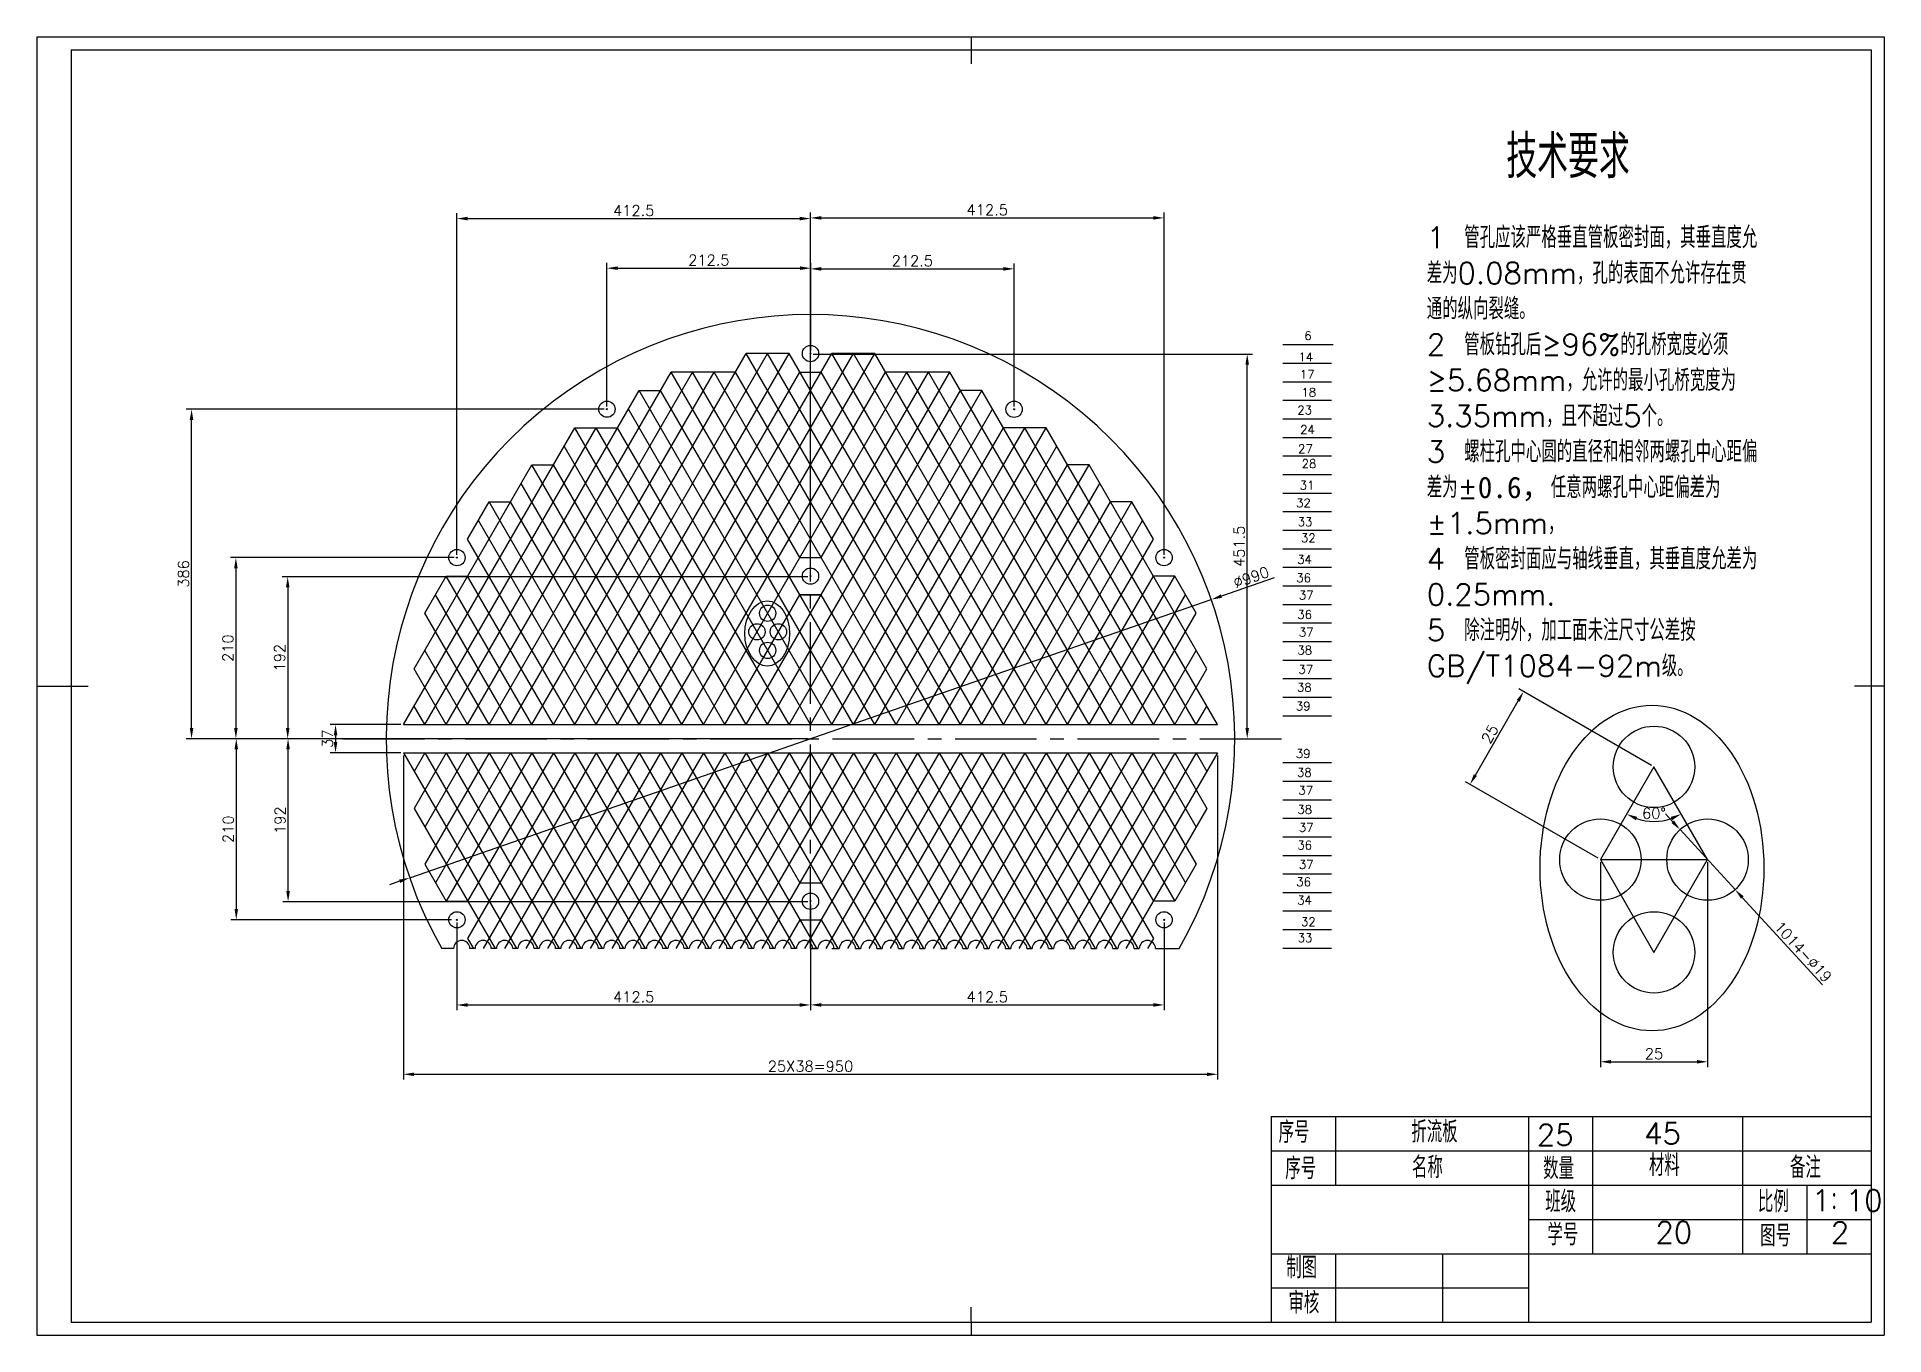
# Model space of a CAD drawing. Header units: millimetres. Extents: x 1996 to 2427, y 670 to 973.
import ezdxf

# ---------------------------------------------------------------- set-up
doc = ezdxf.new("R2010")
doc.units = ezdxf.units.MM
doc.linetypes.add('CENTER2', pattern=[28.575, 19.05, -3.175, 3.175, -3.175])
doc.layers.add('dianhuaxian', color=10, linetype='CENTER2')
doc.styles.get("Standard").update_dxf_attribs({"font": 'txt', "bigfont": 'gbcbig.shx'})
doc.dimstyles.new('ISO-25', dxfattribs={"dimtxt": 2.5, "dimasz": 2.5, "dimexe": 1.25, "dimexo": 0.625, "dimtad": 1, "dimtxsty": 'Standard', "dimcen": 2.5, "dimadec": 0, "dimazin": 0, "dimtfac": 1, "dimtmove": 0, "dimatfit": 3, "dimfxl": 1, "dimarcsym": 0})

# ---------------------------------------------------------------- blocks, each defined once
blk = doc.blocks.new('*D3')
at = {"layer": 'Defpoints', "color": 0, "lineweight": -2}
for p, q in [((2361.11, 780.29), (2361.11, 732.48)), ((2386.11, 780.29), (2386.11, 732.48)), ((2363.61, 733.73), (2383.61, 733.73))]:
    blk.add_line(p, q, dxfattribs=at)
at = {"layer": 'Defpoints', "color": 0}
for p in [(2361.11, 780.92), (2386.11, 780.92), (2386.11, 733.73)]:
    blk.add_point(p, dxfattribs=at)
for points in [[(2363.61, 734.15), (2363.61, 733.31), (2361.11, 733.73)], [(2383.61, 734.15), (2383.61, 733.31), (2386.11, 733.73)]]:
    blk.add_solid(points, dxfattribs=at)
at = {"layer": 'Defpoints', "color": 0, "insert": (2373.61, 735.61), "char_height": 2.5, "attachment_point": 5}
blk.add_mtext('25', dxfattribs=at)
blk = doc.blocks.new('*D4')
at = {"layer": 'Defpoints', "color": 0, "lineweight": -2}
for p, q in [((2373.06, 802.88), (2342.1, 820.76)), ((2331.93, 800.65), (2341.93, 817.97)), ((2360.56, 781.23), (2329.6, 799.11))]:
    blk.add_line(p, q, dxfattribs=at)
at = {"layer": 'Defpoints', "color": 0}
for p in [(2343.18, 820.13), (2373.61, 802.57), (2361.11, 780.92)]:
    blk.add_point(p, dxfattribs=at)
for points in [[(2341.57, 818.18), (2342.29, 817.76), (2343.18, 820.13)], [(2331.57, 800.86), (2332.29, 800.44), (2330.68, 798.48)]]:
    blk.add_solid(points, dxfattribs=at)
at = {"layer": 'Defpoints', "color": 0, "insert": (2335.31, 810.25), "char_height": 2.5, "attachment_point": 5, "rotation": 60}
blk.add_mtext('25', dxfattribs=at)
blk = doc.blocks.new('*D5')
at = {"layer": 'Defpoints', "color": 0, "lineweight": -2}
blk.add_arc((2373.61, 802.57), 12.73, 251.2729, 288.7271, dxfattribs=at)
at = {"layer": 'Defpoints', "color": 0}
for p in [(2373.61, 802.57), (2373.61, 802.57), (2371.4, 790.03), (2361.11, 780.92), (2386.11, 780.92)]:
    blk.add_point(p, dxfattribs=at)
for points in [[(2369.35, 790.13), (2369.69, 790.89), (2367.24, 791.55)], [(2377.52, 790.89), (2377.86, 790.13), (2379.97, 791.55)]]:
    blk.add_solid(points, dxfattribs=at)
at = {"layer": 'Defpoints', "color": 0, "insert": (2373.61, 791.72), "char_height": 2.5, "attachment_point": 5}
blk.add_mtext('60°', dxfattribs=at)
blk = doc.blocks.new('*D6')
at = {"layer": 'Defpoints', "color": 0, "lineweight": -2}
for p, q in [((2377.99, 789.76), (2376.3, 791.6)), ((2379.68, 787.91), (2392.53, 773.92)), ((2412.94, 751.7), (2394.22, 772.08))]:
    blk.add_line(p, q, dxfattribs=at)
at = {"layer": 'Defpoints', "color": 0}
for p in [(2379.68, 787.91), (2392.53, 773.92)]:
    blk.add_point(p, dxfattribs=at)
for points in [[(2378.3, 790.04), (2377.68, 789.47), (2379.68, 787.91)], [(2394.53, 772.36), (2393.92, 771.8), (2392.53, 773.92)]]:
    blk.add_solid(points, dxfattribs=at)
at = {"layer": 'Defpoints', "color": 0, "insert": (2408.4, 759.41), "char_height": 2.5, "attachment_point": 5, "rotation": 312.5617}
blk.add_mtext('1014-∅19', dxfattribs=at)
blk = doc.blocks.new('*D7')
at = {"layer": 'Defpoints', "color": 0, "lineweight": -2}
for p, q in [((2081.79, 805.21), (2081.79, 729.56)), ((2271.79, 805.21), (2271.79, 729.56)), ((2084.29, 730.81), (2269.29, 730.81))]:
    blk.add_line(p, q, dxfattribs=at)
at = {"layer": 'Defpoints', "color": 0}
for p in [(2081.79, 805.84), (2271.79, 805.84), (2271.79, 730.81)]:
    blk.add_point(p, dxfattribs=at)
for points in [[(2084.29, 731.22), (2084.29, 730.39), (2081.79, 730.81)], [(2269.29, 731.22), (2269.29, 730.39), (2271.79, 730.81)]]:
    blk.add_solid(points, dxfattribs=at)
at = {"layer": 'Defpoints', "color": 0, "insert": (2176.79, 732.68), "char_height": 2.5, "attachment_point": 5}
blk.add_mtext('25X38=950', dxfattribs=at)
blk = doc.blocks.new('*D8')
at = {"layer": 'Defpoints', "color": 0, "lineweight": -2}
for p, q in [((2094.29, 766.24), (2094.29, 745.74)), ((2176.79, 766.24), (2176.79, 745.74)), ((2096.79, 746.99), (2174.29, 746.99))]:
    blk.add_line(p, q, dxfattribs=at)
at = {"layer": 'Defpoints', "color": 0}
for p in [(2094.29, 766.87), (2176.79, 766.87), (2176.79, 746.99)]:
    blk.add_point(p, dxfattribs=at)
for points in [[(2096.79, 747.4), (2096.79, 746.57), (2094.29, 746.99)], [(2174.29, 747.4), (2174.29, 746.57), (2176.79, 746.99)]]:
    blk.add_solid(points, dxfattribs=at)
at = {"layer": 'Defpoints', "color": 0, "insert": (2135.54, 748.86), "char_height": 2.5, "attachment_point": 5}
blk.add_mtext('412.5', dxfattribs=at)
blk = doc.blocks.new('*D9')
at = {"layer": 'Defpoints', "color": 0, "lineweight": -2}
for p, q in [((2176.79, 770.45), (2176.79, 745.75)), ((2259.29, 766.24), (2259.29, 745.75)), ((2179.29, 747), (2256.79, 747))]:
    blk.add_line(p, q, dxfattribs=at)
at = {"layer": 'Defpoints', "color": 0}
for p in [(2176.79, 771.07), (2259.29, 766.87), (2259.29, 747)]:
    blk.add_point(p, dxfattribs=at)
for points in [[(2179.29, 747.42), (2179.29, 746.58), (2176.79, 747)], [(2256.79, 747.42), (2256.79, 746.58), (2259.29, 747)]]:
    blk.add_solid(points, dxfattribs=at)
at = {"layer": 'Defpoints', "color": 0, "insert": (2218.04, 748.88), "char_height": 2.5, "attachment_point": 5}
blk.add_mtext('412.5', dxfattribs=at)
blk = doc.blocks.new('*D10')
at = {"layer": 'Defpoints', "color": 0, "lineweight": -2}
for p, q in [((2081.17, 812.44), (2064.72, 812.44)), ((2065.97, 809.94), (2065.97, 808.34)), ((2081.17, 805.84), (2064.72, 805.84))]:
    blk.add_line(p, q, dxfattribs=at)
at = {"layer": 'Defpoints', "color": 0}
for p in [(2081.79, 812.44), (2065.97, 805.84), (2081.79, 805.84)]:
    blk.add_point(p, dxfattribs=at)
for points in [[(2065.55, 809.94), (2066.38, 809.94), (2065.97, 812.44)], [(2065.55, 808.34), (2066.38, 808.34), (2065.97, 805.84)]]:
    blk.add_solid(points, dxfattribs=at)
at = {"layer": 'Defpoints', "color": 0, "insert": (2064.09, 809.14), "char_height": 2.5, "attachment_point": 5, "rotation": 90}
blk.add_mtext('37', dxfattribs=at)
blk = doc.blocks.new('*D11')
at = {"layer": 'Defpoints', "color": 0, "lineweight": -2}
for p, q in [((2176.17, 846.96), (2053.55, 846.96)), ((2054.8, 844.46), (2054.8, 811.64)), ((2176.17, 809.14), (2053.55, 809.14))]:
    blk.add_line(p, q, dxfattribs=at)
at = {"layer": 'Defpoints', "color": 0}
for p in [(2176.79, 846.96), (2054.8, 809.14), (2176.79, 809.14)]:
    blk.add_point(p, dxfattribs=at)
for points in [[(2054.39, 844.46), (2055.22, 844.46), (2054.8, 846.96)], [(2054.39, 811.64), (2055.22, 811.64), (2054.8, 809.14)]]:
    blk.add_solid(points, dxfattribs=at)
at = {"layer": 'Defpoints', "color": 0, "insert": (2052.93, 828.05), "char_height": 2.5, "attachment_point": 5, "rotation": 90}
blk.add_mtext('192', dxfattribs=at)
blk = doc.blocks.new('*D12')
at = {"layer": 'Defpoints', "color": 0, "lineweight": -2}
for p, q in [((2176.17, 809.14), (2053.64, 809.14)), ((2054.89, 773.57), (2054.89, 806.64)), ((2176.17, 771.07), (2053.64, 771.07))]:
    blk.add_line(p, q, dxfattribs=at)
at = {"layer": 'Defpoints', "color": 0}
for p in [(2054.89, 809.14), (2176.79, 809.14), (2176.79, 771.07)]:
    blk.add_point(p, dxfattribs=at)
for points in [[(2054.47, 806.64), (2055.31, 806.64), (2054.89, 809.14)], [(2054.47, 773.57), (2055.31, 773.57), (2054.89, 771.07)]]:
    blk.add_solid(points, dxfattribs=at)
at = {"layer": 'Defpoints', "color": 0, "insert": (2053.02, 790.11), "char_height": 2.5, "attachment_point": 5, "rotation": 90}
blk.add_mtext('192', dxfattribs=at)
blk = doc.blocks.new('*D15')
at = {"layer": 'Defpoints', "color": 0, "lineweight": -2}
for p, q in [((2129.29, 886.68), (2129.29, 920.21)), ((2131.79, 918.96), (2174.35, 918.96)), ((2176.85, 899.56), (2176.85, 920.21))]:
    blk.add_line(p, q, dxfattribs=at)
at = {"layer": 'Defpoints', "color": 0}
for p in [(2176.85, 918.96), (2176.85, 898.94), (2129.29, 886.05)]:
    blk.add_point(p, dxfattribs=at)
for points in [[(2131.79, 919.38), (2131.79, 918.55), (2129.29, 918.96)], [(2174.35, 919.38), (2174.35, 918.55), (2176.85, 918.96)]]:
    blk.add_solid(points, dxfattribs=at)
at = {"layer": 'Defpoints', "color": 0, "insert": (2153.07, 920.84), "char_height": 2.5, "attachment_point": 5}
blk.add_mtext('212.5', dxfattribs=at)
blk = doc.blocks.new('*D16')
at = {"layer": 'Defpoints', "color": 0, "lineweight": -2}
for p, q in [((2176.79, 899.79), (2176.79, 920.06)), ((2179.29, 918.81), (2221.81, 918.81)), ((2224.31, 886.65), (2224.31, 920.06))]:
    blk.add_line(p, q, dxfattribs=at)
at = {"layer": 'Defpoints', "color": 0}
for p in [(2224.31, 918.81), (2176.79, 899.16), (2224.31, 886.03)]:
    blk.add_point(p, dxfattribs=at)
for points in [[(2179.29, 919.22), (2179.29, 918.39), (2176.79, 918.81)], [(2221.81, 919.22), (2221.81, 918.39), (2224.31, 918.81)]]:
    blk.add_solid(points, dxfattribs=at)
at = {"layer": 'Defpoints', "color": 0, "insert": (2200.55, 920.68), "char_height": 2.5, "attachment_point": 5}
blk.add_mtext('212.5', dxfattribs=at)
blk = doc.blocks.new('*D17')
at = {"layer": 'Defpoints', "color": 0, "lineweight": -2}
for p, q in [((2284.95, 846.68), (2272.68, 842.42)), ((2083.27, 776.68), (2270.32, 841.6)), ((2080.9, 775.86), (2078.54, 775.04))]:
    blk.add_line(p, q, dxfattribs=at)
at = {"layer": 'Defpoints', "color": 0}
for p in [(2270.32, 841.6), (2083.27, 776.68)]:
    blk.add_point(p, dxfattribs=at)
for points in [[(2272.54, 842.82), (2272.82, 842.03), (2270.32, 841.6)], [(2080.77, 776.25), (2081.04, 775.46), (2083.27, 776.68)]]:
    blk.add_solid(points, dxfattribs=at)
at = {"layer": 'Defpoints', "color": 0, "insert": (2279.61, 846.82), "char_height": 2.5, "attachment_point": 5, "rotation": 19.1424}
blk.add_mtext('%%C990', dxfattribs=at)
blk = doc.blocks.new('*D18')
at = {"layer": 'Defpoints', "color": 0, "lineweight": -2}
for p, q in [((2094.29, 852.04), (2094.29, 931.79)), ((2176.79, 847.83), (2176.79, 931.79)), ((2096.79, 930.54), (2174.29, 930.54))]:
    blk.add_line(p, q, dxfattribs=at)
at = {"layer": 'Defpoints', "color": 0}
for p in [(2176.79, 930.54), (2094.29, 851.41), (2176.79, 847.2)]:
    blk.add_point(p, dxfattribs=at)
for points in [[(2096.79, 930.96), (2096.79, 930.12), (2094.29, 930.54)], [(2174.29, 930.96), (2174.29, 930.12), (2176.79, 930.54)]]:
    blk.add_solid(points, dxfattribs=at)
at = {"layer": 'Defpoints', "color": 0, "insert": (2135.54, 932.41), "char_height": 2.5, "attachment_point": 5}
blk.add_mtext('412.5', dxfattribs=at)
blk = doc.blocks.new('*D19')
at = {"layer": 'Defpoints', "color": 0, "lineweight": -2}
for p, q in [((2176.79, 848.45), (2176.79, 931.95)), ((2259.29, 852.04), (2259.29, 931.95)), ((2179.29, 930.7), (2256.79, 930.7))]:
    blk.add_line(p, q, dxfattribs=at)
at = {"layer": 'Defpoints', "color": 0}
for p in [(2259.29, 930.7), (2259.29, 851.41), (2176.79, 847.83)]:
    blk.add_point(p, dxfattribs=at)
for points in [[(2179.29, 931.12), (2179.29, 930.29), (2176.79, 930.7)], [(2256.79, 931.12), (2256.79, 930.29), (2259.29, 930.7)]]:
    blk.add_solid(points, dxfattribs=at)
at = {"layer": 'Defpoints', "color": 0, "insert": (2218.04, 932.58), "char_height": 2.5, "attachment_point": 5}
blk.add_mtext('412.5', dxfattribs=at)
blk = doc.blocks.new('*D20')
at = {"layer": 'Defpoints', "color": 0, "lineweight": -2}
for p, q in [((2093.67, 851.41), (2041.46, 851.41)), ((2042.71, 848.91), (2042.71, 811.64)), ((2093.67, 809.14), (2041.46, 809.14))]:
    blk.add_line(p, q, dxfattribs=at)
at = {"layer": 'Defpoints', "color": 0}
for p in [(2094.29, 851.41), (2042.71, 809.14), (2094.29, 809.14)]:
    blk.add_point(p, dxfattribs=at)
for points in [[(2042.3, 848.91), (2043.13, 848.91), (2042.71, 851.41)], [(2042.3, 811.64), (2043.13, 811.64), (2042.71, 809.14)]]:
    blk.add_solid(points, dxfattribs=at)
at = {"layer": 'Defpoints', "color": 0, "insert": (2040.84, 830.27), "char_height": 2.5, "attachment_point": 5, "rotation": 90}
blk.add_mtext('210', dxfattribs=at)
blk = doc.blocks.new('*D21')
at = {"layer": 'Defpoints', "color": 0, "lineweight": -2}
for p, q in [((2093.04, 809.14), (2041.55, 809.14)), ((2042.8, 806.64), (2042.8, 769.37)), ((2093.04, 766.87), (2041.55, 766.87))]:
    blk.add_line(p, q, dxfattribs=at)
at = {"layer": 'Defpoints', "color": 0}
for p in [(2093.67, 809.14), (2042.8, 766.87), (2093.67, 766.87)]:
    blk.add_point(p, dxfattribs=at)
for points in [[(2042.39, 806.64), (2043.22, 806.64), (2042.8, 809.14)], [(2042.39, 769.37), (2043.22, 769.37), (2042.8, 766.87)]]:
    blk.add_solid(points, dxfattribs=at)
at = {"layer": 'Defpoints', "color": 0, "insert": (2040.93, 788), "char_height": 2.5, "attachment_point": 5, "rotation": 90}
blk.add_mtext('210', dxfattribs=at)
blk = doc.blocks.new('*D22')
at = {"layer": 'Defpoints', "color": 0, "lineweight": -2}
for p, q in [((2177.42, 898.92), (2279.95, 898.92)), ((2278.7, 811.64), (2278.7, 896.42)), ((2276.42, 809.14), (2279.95, 809.14))]:
    blk.add_line(p, q, dxfattribs=at)
at = {"layer": 'Defpoints', "color": 0}
for p in [(2176.79, 898.92), (2278.7, 898.92), (2275.79, 809.14)]:
    blk.add_point(p, dxfattribs=at)
for points in [[(2278.28, 896.42), (2279.11, 896.42), (2278.7, 898.92)], [(2278.28, 811.64), (2279.11, 811.64), (2278.7, 809.14)]]:
    blk.add_solid(points, dxfattribs=at)
at = {"layer": 'Defpoints', "color": 0, "insert": (2276.82, 854.03), "char_height": 2.5, "attachment_point": 5, "rotation": 90}
blk.add_mtext('451.5', dxfattribs=at)
blk = doc.blocks.new('*D23')
at = {"layer": 'Defpoints', "color": 0, "lineweight": -2}
for p, q in [((2128.67, 886.05), (2031.12, 886.05)), ((2032.37, 811.64), (2032.37, 883.55)), ((2077.17, 809.14), (2031.12, 809.14))]:
    blk.add_line(p, q, dxfattribs=at)
at = {"layer": 'Defpoints', "color": 0}
for p in [(2032.37, 886.05), (2129.29, 886.05), (2077.79, 809.14)]:
    blk.add_point(p, dxfattribs=at)
for points in [[(2031.95, 883.55), (2032.78, 883.55), (2032.37, 886.05)], [(2031.95, 811.64), (2032.78, 811.64), (2032.37, 809.14)]]:
    blk.add_solid(points, dxfattribs=at)
at = {"layer": 'Defpoints', "color": 0, "insert": (2030.49, 847.6), "char_height": 2.5, "attachment_point": 5, "rotation": 90}
blk.add_mtext('386', dxfattribs=at)

msp = doc.modelspace()

# ---------------------------------------------------------------- linework, layer by layer
for p, q in [((1996.292, 972.941), (2427.292, 972.941)), ((1996.292, 972.941), (1996.292, 669.941)), ((2004.292, 969.941), (2424.292, 969.941)), ((2004.292, 969.941), (2004.292, 672.941)), ((2214.285, 972.941), (2214.285, 966.658)), ((2424.292, 969.941), (2424.292, 672.941)), ((2427.292, 972.941), (2427.292, 669.941)), ((2287.021, 901.118), (2287.021, 901.118)), ((2287.021, 901.118), (2298.783, 901.118)), ((2111.792, 812.439), (2161.792, 899.042)), ((2116.792, 812.439), (2166.792, 899.042)), ((2121.792, 812.439), (2171.792, 899.042)), ((2131.792, 812.439), (2181.792, 899.042)), ((2136.792, 812.439), (2186.792, 899.042)), ((2141.792, 812.439), (2191.792, 899.042)), ((2211.792, 812.439), (2161.792, 899.042)), ((2171.792, 899.042), (2161.792, 899.042)), ((2216.792, 812.439), (2166.792, 899.042)), ((2221.792, 812.439), (2171.792, 899.042)), ((2231.792, 812.439), (2181.792, 899.042)), ((2191.792, 899.042), (2181.792, 899.042)), ((2236.792, 812.439), (2186.792, 899.042)), ((2241.792, 812.439), (2191.792, 899.042)), ((2287.021, 896.788), (2298.347, 896.788)), ((2096.792, 812.439), (2144.292, 894.712)), ((2101.792, 812.439), (2149.292, 894.712)), ((2106.792, 812.439), (2154.292, 894.712)), ((2126.792, 812.439), (2174.292, 894.712)), ((2191.792, 812.439), (2144.292, 894.712)), ((2159.292, 894.712), (2144.292, 894.712)), ((2146.792, 812.439), (2194.292, 894.712)), ((2174.292, 851.411), (2149.292, 894.712)), ((2151.792, 812.439), (2199.292, 894.712)), ((2201.792, 812.439), (2154.292, 894.712)), ((2206.792, 812.439), (2159.292, 894.712)), ((2161.792, 812.439), (2209.292, 894.712)), ((2174.292, 894.712), (2179.292, 894.712)), ((2226.792, 812.439), (2179.292, 894.712)), ((2179.292, 851.411), (2204.292, 894.712)), ((2209.292, 894.712), (2194.292, 894.712)), ((2246.792, 812.439), (2199.292, 894.712)), ((2251.792, 812.439), (2204.292, 894.712)), ((2256.792, 812.439), (2209.292, 894.712)), ((2287.021, 892.458), (2298.347, 892.458)), ((2091.792, 812.439), (2136.792, 890.382)), ((2181.792, 812.439), (2136.792, 890.382)), ((2136.792, 890.382), (2141.792, 890.382)), ((2186.792, 812.439), (2141.792, 890.382)), ((2166.792, 812.439), (2211.792, 890.382)), ((2171.792, 812.439), (2216.792, 890.382)), ((2216.792, 890.382), (2211.792, 890.382)), ((2261.792, 812.439), (2216.792, 890.382)), ((2287.021, 888.128), (2298.347, 888.128)), ((2176.792, 812.439), (2134.292, 886.052)), ((2176.792, 812.439), (2219.292, 886.052)), ((2287.021, 883.798), (2298.347, 883.798)), ((2081.792, 812.439), (2121.792, 881.721)), ((2086.792, 812.439), (2126.792, 881.721)), ((2161.792, 812.439), (2121.792, 881.721)), ((2121.792, 881.721), (2131.792, 881.721)), ((2166.792, 812.439), (2126.792, 881.721)), ((2171.792, 812.439), (2131.792, 881.721)), ((2181.792, 812.439), (2221.792, 881.721)), ((2186.792, 812.439), (2226.792, 881.721)), ((2191.792, 812.439), (2231.792, 881.721)), ((2231.792, 881.721), (2221.792, 881.721)), ((2266.792, 812.439), (2226.792, 881.721)), ((2271.792, 812.439), (2231.792, 881.721)), ((2287.021, 879.468), (2298.347, 879.468)), ((2156.792, 812.439), (2119.292, 877.391)), ((2196.792, 812.439), (2234.292, 877.391)), ((2287.021, 875.138), (2298.347, 875.138)), ((2084.292, 825.43), (2111.792, 873.061)), ((2146.792, 812.439), (2111.792, 873.061)), ((2111.792, 873.061), (2116.792, 873.061)), ((2151.792, 812.439), (2116.792, 873.061)), ((2201.792, 812.439), (2236.792, 873.061)), ((2206.792, 812.439), (2241.792, 873.061)), ((2241.792, 873.061), (2236.792, 873.061)), ((2269.292, 825.43), (2241.792, 873.061)), ((2287.021, 870.808), (2298.347, 870.808)), ((2141.792, 812.439), (2109.292, 868.731)), ((2211.792, 812.439), (2244.292, 868.731)), ((2287.021, 866.478), (2298.347, 866.478)), ((2096.792, 855.741), (2101.792, 864.401)), ((2131.792, 812.439), (2101.792, 864.401)), ((2101.792, 864.401), (2106.792, 864.401)), ((2136.792, 812.439), (2106.792, 864.401)), ((2216.792, 812.439), (2246.792, 864.401)), ((2221.792, 812.439), (2251.792, 864.401)), ((2251.792, 864.401), (2246.792, 864.401)), ((2256.792, 855.741), (2251.792, 864.401)), ((2287.021, 862.148), (2298.347, 862.148)), ((2126.792, 812.439), (2099.292, 860.071)), ((2226.792, 812.439), (2254.292, 860.071)), ((2287.021, 857.818), (2298.347, 857.818)), ((2121.792, 812.439), (2096.792, 855.741)), ((2231.792, 812.439), (2256.792, 855.741)), ((2287.021, 853.488), (2298.347, 853.488)), ((2174.292, 851.411), (2179.292, 851.411)), ((2287.021, 849.158), (2298.347, 849.158)), ((2086.792, 838.42), (2091.792, 847.08)), ((2111.792, 812.439), (2091.792, 847.08)), ((2091.792, 847.08), (2096.792, 847.08)), ((2116.792, 812.439), (2096.792, 847.08)), ((2236.792, 812.439), (2256.792, 847.08)), ((2241.792, 812.439), (2261.792, 847.08)), ((2261.792, 847.08), (2256.792, 847.08)), ((2266.792, 838.42), (2261.792, 847.08)), ((2287.021, 844.828), (2298.347, 844.828)), ((2106.792, 812.439), (2089.292, 842.75)), ((2156.792, 812.439), (2174.292, 842.75)), ((2174.292, 842.75), (2179.292, 842.75)), ((2179.292, 842.75), (2174.292, 842.75)), ((2196.792, 812.439), (2179.292, 842.75)), ((2246.792, 812.439), (2264.292, 842.75)), ((2287.021, 840.498), (2298.347, 840.498)), ((2101.792, 812.439), (2086.792, 838.42)), ((2251.792, 812.439), (2266.792, 838.42)), ((2287.021, 836.168), (2298.347, 836.168)), ((2287.021, 831.838), (2298.347, 831.838)), ((2096.792, 812.439), (2086.792, 829.76)), ((2256.792, 812.439), (2266.792, 829.76)), ((2091.792, 812.439), (2084.292, 825.43)), ((2261.792, 812.439), (2269.292, 825.43)), ((2287.021, 827.508), (2298.347, 827.508)), ((1996.292, 821.441), (2008.229, 821.441)), ((2287.021, 823.178), (2298.347, 823.178)), ((2427.292, 821.441), (2420.36, 821.441)), ((2086.792, 812.439), (2084.292, 816.77)), ((2266.792, 812.439), (2269.292, 816.77)), ((2287.021, 818.848), (2298.347, 818.848)), ((2287.021, 818.848), (2298.347, 818.848)), ((2081.792, 812.439), (2271.792, 812.439)), ((2271.792, 812.439), (2271.792, 812.439)), ((2287.021, 814.506), (2298.347, 814.506)), ((2176.792, 809.139), (2176.792, 809.139)), ((2176.792, 809.139), (2176.792, 809.139)), ((2081.792, 805.839), (2271.792, 805.839)), ((2081.792, 805.839), (2108.177, 760.139)), ((2086.792, 805.839), (2084.292, 801.509)), ((2091.792, 805.839), (2084.292, 792.849)), ((2086.792, 805.839), (2113.177, 760.139)), ((2096.792, 805.839), (2086.792, 788.519)), ((2101.792, 805.839), (2086.792, 779.859)), ((2106.792, 805.839), (2089.292, 775.529)), ((2091.792, 805.839), (2118.177, 760.139)), ((2111.792, 805.839), (2091.792, 771.198)), ((2096.792, 805.839), (2123.177, 760.139)), ((2116.792, 805.839), (2096.792, 771.198)), ((2121.792, 805.839), (2096.792, 762.538)), ((2126.792, 805.839), (2100.407, 760.139)), ((2101.792, 805.839), (2128.177, 760.139)), ((2131.792, 805.839), (2105.407, 760.139)), ((2106.792, 805.839), (2133.177, 760.139)), ((2136.792, 805.839), (2110.407, 760.139)), ((2111.792, 805.839), (2138.177, 760.139)), ((2141.792, 805.839), (2115.407, 760.139)), ((2116.792, 805.839), (2143.177, 760.139)), ((2146.792, 805.839), (2120.407, 760.139)), ((2121.792, 805.839), (2148.177, 760.139)), ((2151.792, 805.839), (2125.407, 760.139)), ((2126.792, 805.839), (2153.177, 760.139)), ((2156.792, 805.839), (2130.407, 760.139)), ((2131.792, 805.839), (2158.177, 760.139)), ((2161.792, 805.839), (2135.407, 760.139)), ((2136.792, 805.839), (2163.177, 760.139)), ((2166.792, 805.839), (2140.407, 760.139)), ((2141.792, 805.839), (2168.177, 760.139)), ((2171.792, 805.839), (2145.407, 760.139)), ((2146.792, 805.839), (2173.177, 760.139)), ((2176.792, 805.839), (2150.407, 760.139)), ((2151.792, 805.839), (2178.177, 760.139)), ((2181.792, 805.839), (2155.407, 760.139)), ((2156.792, 805.839), (2174.292, 775.529)), ((2186.792, 805.839), (2160.407, 760.139)), ((2161.792, 805.839), (2188.177, 760.139)), ((2191.792, 805.839), (2165.407, 760.139)), ((2166.792, 805.839), (2193.177, 760.139)), ((2171.792, 805.839), (2198.177, 760.139)), ((2201.792, 805.839), (2175.407, 760.139)), ((2176.792, 805.839), (2203.177, 760.139)), ((2196.792, 805.839), (2179.292, 775.529)), ((2206.792, 805.839), (2180.407, 760.139)), ((2181.792, 805.839), (2208.177, 760.139)), ((2211.792, 805.839), (2185.407, 760.139)), ((2186.792, 805.839), (2213.177, 760.139)), ((2216.792, 805.839), (2190.407, 760.139)), ((2191.792, 805.839), (2218.177, 760.139)), ((2221.792, 805.839), (2195.407, 760.139)), ((2196.792, 805.839), (2223.177, 760.139)), ((2226.792, 805.839), (2200.407, 760.139)), ((2201.792, 805.839), (2228.177, 760.139)), ((2231.792, 805.839), (2205.407, 760.139)), ((2206.792, 805.839), (2233.177, 760.139)), ((2236.792, 805.839), (2210.407, 760.139)), ((2211.792, 805.839), (2238.177, 760.139)), ((2241.792, 805.839), (2215.407, 760.139)), ((2216.792, 805.839), (2243.177, 760.139)), ((2246.792, 805.839), (2220.407, 760.139)), ((2221.792, 805.839), (2248.177, 760.139)), ((2251.792, 805.839), (2225.407, 760.139)), ((2226.792, 805.839), (2253.177, 760.139)), ((2256.792, 805.839), (2230.407, 760.139)), ((2231.792, 805.839), (2256.792, 762.538)), ((2261.792, 805.839), (2236.357, 761.785)), ((2236.792, 805.839), (2256.792, 771.198)), ((2266.792, 805.839), (2240.407, 760.139)), ((2241.792, 805.839), (2261.792, 771.198)), ((2271.792, 805.839), (2245.407, 760.139)), ((2246.792, 805.839), (2264.292, 775.529)), ((2251.792, 805.839), (2266.792, 779.859)), ((2256.792, 805.839), (2266.792, 788.519)), ((2261.792, 805.839), (2269.292, 792.849)), ((2266.792, 805.839), (2269.292, 801.509)), ((2287.021, 803.564), (2298.347, 803.564)), ((2287.021, 803.564), (2298.347, 803.564)), ((2373.606, 802.567), (2361.106, 780.917)), ((2386.106, 780.917), (2373.606, 802.567)), ((2287.021, 799.234), (2298.347, 799.234)), ((2287.021, 794.904), (2298.347, 794.904)), ((2084.292, 792.849), (2103.177, 760.139)), ((2269.292, 792.849), (2250.407, 760.139)), ((2287.021, 790.574), (2298.347, 790.574)), ((2287.021, 786.244), (2298.347, 786.244)), ((2287.021, 781.914), (2298.347, 781.914)), ((2361.106, 780.917), (2386.106, 780.917)), ((2361.106, 780.917), (2373.606, 759.266)), ((2373.606, 759.266), (2386.106, 780.917)), ((2086.792, 779.859), (2091.792, 771.198)), ((2266.792, 779.859), (2261.792, 771.198)), ((2287.021, 777.584), (2298.347, 777.584)), ((2174.292, 775.529), (2179.292, 775.529)), ((2287.021, 773.254), (2298.347, 773.254)), ((2091.792, 771.198), (2096.792, 771.198)), ((2261.792, 771.198), (2256.792, 771.198)), ((2287.021, 768.924), (2298.347, 768.924)), ((2174.292, 766.868), (2170.407, 760.139)), ((2174.292, 766.868), (2179.292, 766.868)), ((2179.292, 766.868), (2183.177, 760.139)), ((2287.021, 764.594), (2298.347, 764.594)), ((2096.792, 762.538), (2098.177, 760.139)), ((2256.792, 762.538), (2255.407, 760.139)), ((2287.021, 760.264), (2298.347, 760.264)), ((2284.292, 720.941), (2424.292, 720.941)), ((2284.292, 720.941), (2284.292, 672.941)), ((2299.292, 720.941), (2299.292, 704.941)), ((2344.292, 720.941), (2344.292, 672.941)), ((2359.292, 720.941), (2359.292, 688.941)), ((2394.292, 720.941), (2394.292, 688.941)), ((2284.292, 712.941), (2424.292, 712.941)), ((2284.292, 704.941), (2424.292, 704.941)), ((2409.292, 704.941), (2409.292, 688.941)), ((2344.292, 696.941), (2424.292, 696.941)), ((2284.292, 688.941), (2424.292, 688.941)), ((2299.292, 688.941), (2299.292, 672.941)), ((2324.292, 688.941), (2324.292, 672.941)), ((2284.292, 680.941), (2344.292, 680.941)), ((2004.292, 672.941), (2424.292, 672.941)), ((2214.326, 669.941), (2214.292, 676.448)), ((1996.292, 669.941), (2427.292, 669.941))]:
    msp.add_line(p, q)
for centre, radius in [((2166.792, 838.42), 1.9), ((2164.292, 834.09), 1.9), ((2169.292, 834.09), 1.9), ((2166.792, 829.76), 1.9), ((2373.606, 802.567), 9.5), ((2361.106, 780.917), 9.5), ((2386.106, 780.917), 9.5), ((2373.606, 759.266), 9.5)]:
    msp.add_circle(centre, radius)
for centre, major_axis in [((2166.699, 833.696), (0, 7.6)), ((2373.141, 778.948), (0, 38.001))]:
    msp.add_ellipse(centre, major_axis=major_axis, ratio=0.6871113)
at = {"layer": 'Defpoints'}
for p, q in [((2221.792, 881.721), (2221.792, 881.721)), ((2093.507, 760.139), (2090.769, 760.139)), ((2098.507, 760.139), (2097.307, 760.139)), ((2103.507, 760.139), (2102.307, 760.139)), ((2103.507, 760.139), (2102.307, 760.139)), ((2108.507, 760.139), (2107.307, 760.139)), ((2108.507, 760.139), (2107.307, 760.139)), ((2113.507, 760.139), (2112.307, 760.139)), ((2113.507, 760.139), (2112.307, 760.139)), ((2118.507, 760.139), (2117.307, 760.139)), ((2118.507, 760.139), (2117.307, 760.139)), ((2123.507, 760.139), (2122.307, 760.139)), ((2123.507, 760.139), (2122.307, 760.139)), ((2128.507, 760.139), (2127.307, 760.139)), ((2128.507, 760.139), (2127.307, 760.139)), ((2133.507, 760.139), (2132.307, 760.139)), ((2133.507, 760.139), (2132.307, 760.139)), ((2138.507, 760.139), (2137.307, 760.139)), ((2138.507, 760.139), (2137.307, 760.139)), ((2143.507, 760.139), (2142.307, 760.139)), ((2143.507, 760.139), (2142.307, 760.139)), ((2148.507, 760.139), (2147.307, 760.139)), ((2148.507, 760.139), (2147.307, 760.139)), ((2153.507, 760.139), (2152.307, 760.139)), ((2153.507, 760.139), (2152.307, 760.139)), ((2158.507, 760.139), (2157.307, 760.139)), ((2158.507, 760.139), (2157.307, 760.139)), ((2163.507, 760.139), (2162.307, 760.139)), ((2163.507, 760.139), (2162.307, 760.139)), ((2168.507, 760.139), (2167.307, 760.139)), ((2168.507, 760.139), (2167.307, 760.139)), ((2173.507, 760.139), (2172.307, 760.139)), ((2173.507, 760.139), (2172.307, 760.139)), ((2176.792, 760.139), (2178.507, 760.139)), ((2178.507, 760.139), (2177.307, 760.139)), ((2181.792, 760.139), (2183.507, 760.139)), ((2182.307, 760.139), (2183.507, 760.139)), ((2187.307, 760.139), (2188.507, 760.139)), ((2187.307, 760.139), (2188.507, 760.139)), ((2192.307, 760.139), (2193.507, 760.139)), ((2192.307, 760.139), (2193.507, 760.139)), ((2197.307, 760.139), (2198.507, 760.139)), ((2197.307, 760.139), (2198.507, 760.139)), ((2202.307, 760.139), (2203.507, 760.139)), ((2202.307, 760.139), (2203.507, 760.139)), ((2207.307, 760.139), (2208.507, 760.139)), ((2207.307, 760.139), (2208.507, 760.139)), ((2212.307, 760.139), (2213.507, 760.139)), ((2212.307, 760.139), (2213.507, 760.139)), ((2217.307, 760.139), (2218.507, 760.139)), ((2217.307, 760.139), (2218.507, 760.139)), ((2222.307, 760.139), (2223.507, 760.139)), ((2222.307, 760.139), (2223.507, 760.139)), ((2227.307, 760.139), (2228.507, 760.139)), ((2227.307, 760.139), (2228.507, 760.139)), ((2232.307, 760.139), (2233.507, 760.139)), ((2232.307, 760.139), (2233.507, 760.139)), ((2237.307, 760.139), (2238.507, 760.139)), ((2237.307, 760.139), (2238.507, 760.139)), ((2242.307, 760.139), (2243.507, 760.139)), ((2242.307, 760.139), (2243.507, 760.139)), ((2247.307, 760.139), (2248.507, 760.139)), ((2247.307, 760.139), (2248.507, 760.139)), ((2252.307, 760.139), (2253.507, 760.139)), ((2252.307, 760.139), (2253.507, 760.139)), ((2257.307, 760.139), (2258.507, 760.139)), ((2258.507, 760.139), (2262.815, 760.139))]:
    msp.add_line(p, q, dxfattribs=at)
for centre, radius in [((2176.792, 899.042), 1.9), ((2176.792, 899.042), 0.123), ((2129.292, 886.052), 1.9), ((2224.306, 886.027), 1.9), ((2129.292, 886.052), 0.123), ((2224.306, 886.027), 0.123), ((2094.292, 851.411), 1.9), ((2094.292, 851.411), 0.123), ((2259.292, 851.411), 1.9), ((2259.292, 851.411), 0.123), ((2176.792, 847.08), 1.9), ((2176.792, 847.08), 0.123), ((2176.792, 771.198), 1.9), ((2094.292, 766.868), 1.9), ((2176.792, 771.198), 0.127), ((2259.292, 766.868), 1.9), ((2094.292, 766.868), 0.123), ((2259.292, 766.868), 0.123)]:
    msp.add_circle(centre, radius, dxfattribs=at)
for centre, radius, start, end in [((2176.792, 809.139), 99, 330.33358, 209.66642), ((2095.407, 760.139), 1.9, 0, 180), ((2095.407, 760.139), 1.9, 0, 180), ((2095.407, 760.139), 1.9, 0, 180), ((2095.407, 760.139), 1.9, 0, 180), ((2100.407, 760.139), 1.9, 0, 180), ((2100.407, 760.139), 1.9, 0, 180), ((2100.407, 760.139), 1.9, 0, 180), ((2100.407, 760.139), 1.9, 0, 180), ((2100.407, 760.139), 1.9, 0, 180), ((2100.407, 760.139), 1.9, 0, 180), ((2100.407, 760.139), 1.9, 0, 180), ((2100.407, 760.139), 1.9, 0, 180), ((2105.407, 760.139), 1.9, 0, 180), ((2105.407, 760.139), 1.9, 0, 180), ((2105.407, 760.139), 1.9, 0, 180), ((2105.407, 760.139), 1.9, 0, 180), ((2105.407, 760.139), 1.9, 0, 180), ((2110.407, 760.139), 1.9, 0, 180), ((2110.407, 760.139), 1.9, 0, 180), ((2110.407, 760.139), 1.9, 0, 180), ((2110.407, 760.139), 1.9, 0, 180), ((2110.407, 760.139), 1.9, 0, 180), ((2115.407, 760.139), 1.9, 0, 180), ((2115.407, 760.139), 1.9, 0, 180), ((2115.407, 760.139), 1.9, 0, 180), ((2115.407, 760.139), 1.9, 0, 180), ((2115.407, 760.139), 1.9, 0, 180), ((2115.407, 760.139), 1.9, 0, 180), ((2115.407, 760.139), 1.9, 0, 180), ((2115.407, 760.139), 1.9, 0, 180), ((2120.407, 760.139), 1.9, 0, 180), ((2120.407, 760.139), 1.9, 0, 180), ((2120.407, 760.139), 1.9, 0, 180), ((2120.407, 760.139), 1.9, 0, 180), ((2120.407, 760.139), 1.9, 0, 180), ((2125.407, 760.139), 1.9, 0, 180), ((2125.407, 760.139), 1.9, 0, 180), ((2125.407, 760.139), 1.9, 0, 180), ((2125.407, 760.139), 1.9, 0, 180), ((2125.407, 760.139), 1.9, 0, 180), ((2130.407, 760.139), 1.9, 0, 180), ((2130.407, 760.139), 1.9, 0, 180), ((2130.407, 760.139), 1.9, 0, 180), ((2130.407, 760.139), 1.9, 0, 180), ((2130.407, 760.139), 1.9, 0, 180), ((2135.407, 760.139), 1.9, 0, 180), ((2135.407, 760.139), 1.9, 0, 180), ((2135.407, 760.139), 1.9, 0, 180), ((2135.407, 760.139), 1.9, 0, 180), ((2135.407, 760.139), 1.9, 0, 180), ((2140.407, 760.139), 1.9, 0, 180), ((2140.407, 760.139), 1.9, 0, 180), ((2140.407, 760.139), 1.9, 0, 180), ((2140.407, 760.139), 1.9, 0, 180), ((2140.407, 760.139), 1.9, 0, 180), ((2145.407, 760.139), 1.9, 0, 180), ((2145.407, 760.139), 1.9, 0, 180), ((2145.407, 760.139), 1.9, 0, 180), ((2145.407, 760.139), 1.9, 0, 180), ((2145.407, 760.139), 1.9, 0, 180), ((2150.407, 760.139), 1.9, 0, 180), ((2150.407, 760.139), 1.9, 0, 180), ((2150.407, 760.139), 1.9, 0, 180), ((2150.407, 760.139), 1.9, 0, 180), ((2150.407, 760.139), 1.9, 0, 180), ((2155.407, 760.139), 1.9, 0, 180), ((2155.407, 760.139), 1.9, 0, 180), ((2155.407, 760.139), 1.9, 0, 180), ((2155.407, 760.139), 1.9, 0, 180), ((2155.407, 760.139), 1.9, 0, 180), ((2160.407, 760.139), 1.9, 0, 180), ((2160.407, 760.139), 1.9, 0, 180), ((2160.407, 760.139), 1.9, 0, 180), ((2160.407, 760.139), 1.9, 0, 180), ((2160.407, 760.139), 1.9, 0, 180), ((2165.407, 760.139), 1.9, 0, 180), ((2165.407, 760.139), 1.9, 0, 180), ((2165.407, 760.139), 1.9, 0, 180), ((2165.407, 760.139), 1.9, 0, 180), ((2165.407, 760.139), 1.9, 0, 180), ((2170.407, 760.139), 1.9, 0, 180), ((2170.407, 760.139), 1.9, 0, 180), ((2170.407, 760.139), 1.9, 0, 180), ((2170.407, 760.139), 1.9, 0, 180), ((2170.407, 760.139), 1.9, 0, 180), ((2175.407, 760.139), 1.9, 0, 180), ((2175.407, 760.139), 1.9, 0, 180), ((2175.407, 760.139), 1.9, 0, 180), ((2175.407, 760.139), 1.9, 0, 180), ((2175.407, 760.139), 1.9, 0, 180), ((2180.407, 760.139), 1.9, 0, 180), ((2180.407, 760.139), 1.9, 0, 180), ((2180.407, 760.139), 1.9, 0, 180), ((2180.407, 760.139), 1.9, 0, 180), ((2180.407, 760.139), 1.9, 0, 180), ((2185.407, 760.139), 1.9, 0, 180), ((2185.407, 760.139), 1.9, 0, 180), ((2185.407, 760.139), 1.9, 0, 180), ((2185.407, 760.139), 1.9, 0, 180), ((2185.407, 760.139), 1.9, 0, 180), ((2190.407, 760.139), 1.9, 0, 180), ((2190.407, 760.139), 1.9, 0, 180), ((2190.407, 760.139), 1.9, 0, 180), ((2190.407, 760.139), 1.9, 0, 180), ((2190.407, 760.139), 1.9, 0, 180), ((2195.407, 760.139), 1.9, 0, 180), ((2195.407, 760.139), 1.9, 0, 180), ((2195.407, 760.139), 1.9, 0, 180), ((2195.407, 760.139), 1.9, 0, 180), ((2195.407, 760.139), 1.9, 0, 180), ((2200.407, 760.139), 1.9, 0, 180), ((2200.407, 760.139), 1.9, 0, 180), ((2200.407, 760.139), 1.9, 0, 180), ((2200.407, 760.139), 1.9, 0, 180), ((2200.407, 760.139), 1.9, 0, 180), ((2205.407, 760.139), 1.9, 0, 180), ((2205.407, 760.139), 1.9, 0, 180), ((2205.407, 760.139), 1.9, 0, 180), ((2205.407, 760.139), 1.9, 0, 180), ((2205.407, 760.139), 1.9, 0, 180), ((2210.407, 760.139), 1.9, 0, 180), ((2210.407, 760.139), 1.9, 0, 180), ((2210.407, 760.139), 1.9, 0, 180), ((2210.407, 760.139), 1.9, 0, 180), ((2210.407, 760.139), 1.9, 0, 180), ((2215.407, 760.139), 1.9, 0, 180), ((2215.407, 760.139), 1.9, 0, 180), ((2215.407, 760.139), 1.9, 0, 180), ((2215.407, 760.139), 1.9, 0, 180), ((2215.407, 760.139), 1.9, 0, 180), ((2220.407, 760.139), 1.9, 0, 180), ((2220.407, 760.139), 1.9, 0, 180), ((2220.407, 760.139), 1.9, 0, 180), ((2220.407, 760.139), 1.9, 0, 180), ((2220.407, 760.139), 1.9, 0, 180), ((2225.407, 760.139), 1.9, 0, 180), ((2225.407, 760.139), 1.9, 0, 180), ((2225.407, 760.139), 1.9, 0, 180), ((2225.407, 760.139), 1.9, 0, 180), ((2225.407, 760.139), 1.9, 0, 180), ((2230.407, 760.139), 1.9, 0, 180), ((2230.407, 760.139), 1.9, 0, 180), ((2230.407, 760.139), 1.9, 0, 180), ((2230.407, 760.139), 1.9, 0, 180), ((2230.407, 760.139), 1.9, 0, 180), ((2235.407, 760.139), 1.9, 0, 180), ((2235.407, 760.139), 1.9, 0, 180), ((2235.407, 760.139), 1.9, 0, 180), ((2235.407, 760.139), 1.9, 0, 180), ((2235.407, 760.139), 1.9, 0, 180), ((2240.407, 760.139), 1.9, 0, 180), ((2240.407, 760.139), 1.9, 0, 180), ((2240.407, 760.139), 1.9, 0, 180), ((2240.407, 760.139), 1.9, 0, 180), ((2240.407, 760.139), 1.9, 0, 180), ((2245.407, 760.139), 1.9, 0, 180), ((2245.407, 760.139), 1.9, 0, 180), ((2245.407, 760.139), 1.9, 0, 180), ((2245.407, 760.139), 1.9, 0, 180), ((2245.407, 760.139), 1.9, 0, 180), ((2250.407, 760.139), 1.9, 0, 180), ((2250.407, 760.139), 1.9, 0, 180), ((2250.407, 760.139), 1.9, 0, 180), ((2250.407, 760.139), 1.9, 0, 180), ((2250.407, 760.139), 1.9, 0, 180), ((2255.407, 760.139), 1.9, 0, 180), ((2255.407, 760.139), 1.9, 0, 180), ((2255.407, 760.139), 1.9, 0, 180), ((2255.407, 760.139), 1.9, 0, 180), ((2255.407, 760.139), 1.9, 0, 180)]:
    msp.add_arc(centre, radius, start, end, dxfattribs=at)
for p in [(2176.792, 899.042), (2129.292, 886.052), (2224.306, 886.027), (2094.292, 851.411), (2176.792, 847.08)]:
    msp.add_point(p, dxfattribs=at)
at = {"layer": 'dianhuaxian'}
for p, q in [((2176.792, 760.139), (2176.792, 918.963)), ((2067.636, 809.139), (2287.021, 809.139)), ((2067.636, 809.139), (2287.021, 809.139)), ((2067.636, 809.139), (2287.021, 809.139))]:
    msp.add_line(p, q, dxfattribs=at)

# ---------------------------------------------------------------- texts
for s, p in [('序号', (2286.019, 714.799)), ('序号', (2287.562, 706.32)), ('名称', (2317.136, 706.577)), ('数量', (2347.738, 706.32)), ('材料', (2372.425, 707.091)), ('备注', (2405.342, 706.577)), ('班级', (2348.234, 698.597)), ('比例', (2397.866, 698.597)), ('1：10', (2410.462, 698.838)), ('学号', (2348.748, 690.889)), ('图号', (2398.38, 690.632)), ('制图', (2287.801, 683.181)), ('审核', (2288.315, 674.959))]:
    msp.add_text(s, height=5).set_placement(p)
for s, insert, char_height, width, attachment_point in [('技术要求', (2339.152, 949.992), 10, 56.90972, 1), ('1 管孔应该严格垂直管板密封面，其垂直度允差为0.08mm，孔的表面不允许存在贯通的纵向裂缝。\\P2 管板钻孔后≥96%的孔桥宽度必须≥5.68mm，允许的最小孔桥宽度为3.35mm，且不超过5个。\\P3 螺柱孔中心圆的直径和相邻两螺孔中心距偏差为±{\\fSimSun|b0|i0|c134|p2;0.6，}任意两螺孔中心距偏差为±1.5mm，\\P4 管板密封面应与轴线垂直，其垂直度允差为0.25mm.\\P5 除注明外，加工面未注尺寸公差按GB/T1084-92m级。', (2320.584, 928.647), 5, 77.72368, 1), ('14', (2290.661, 899.244), 2, 13.34993, 1), ('17', (2291, 895.186), 2, 16.384, 1), ('27', (2290.568, 877.815), 2, 28.87704, 1), ('31', (2290.95, 869.292), 2, 20.98377, 1), ('32', (2290.108, 865.164), 2, 30.83978, 1), ('33', (2290.463, 860.756), 2, 33.70121, 1), ('36', (2290.126, 847.688), 2, 32.42946, 1), ('37', (2290.737, 843.64), 2, 33.93281, 1), ('36', (2290.399, 839.113), 2, 28.93217, 1), ('37', (2290.737, 834.98), 2, 33.93281, 1), ('38', (2290.411, 830.8), 2, 32.99023, 1), ('37', (2290.644, 826.32), 2, 33.93281, 1), ('38', (2290.318, 822.14), 2, 32.99023, 1), ('39', (2290.041, 817.752), 2, 21.3651, 1), ('39', (2290.041, 804.66), 2, 21.3651, 7), ('38', (2290.318, 800.271), 2, 32.99023, 7), ('37', (2290.644, 796.092), 2, 33.93281, 7), ('38', (2290.411, 791.611), 2, 32.99023, 7), ('37', (2290.737, 787.432), 2, 33.93281, 7), ('36', (2290.399, 783.299), 2, 28.93217, 7), ('37', (2290.737, 778.772), 2, 33.93281, 7), ('36', (2290.126, 774.723), 2, 32.42946, 7), ('33', (2290.463, 761.655), 2, 33.70121, 7)]:
    msp.add_mtext(s, dxfattribs=dict(insert=insert, char_height=char_height, width=width, attachment_point=attachment_point))
at = {"layer": 'Defpoints'}
for s, insert, char_height, width, attachment_point in [('6', (2292.014, 904.212), 2, 10.96708, 1), ('18', (2291.353, 890.987), 2, 18.22868, 1), ('23', (2290.399, 886.844), 2, 17.44398, 1), ('24', (2291.055, 882.292), 2, 9.50201, 1), ('28', (2291.412, 874.351), 2, 8.0838, 1), ('32 ', (2291.236, 857.002), 2, 12.82738, 1), ('34', (2290.355, 851.975), 2, 13.11243, 1), ('34', (2290.355, 770.436), 2, 13.11243, 7), ('32 ', (2291.236, 765.409), 2, 12.82738, 7), ('折流板', (2316.987, 719.885), 5, 44.8176, 1), ('25', (2346.274, 719.166), 5, 27.18089, 1), ('45', (2371.32, 719.479), 5, 20.05017, 1), ('20', (2373.964, 696.419), 5, 28.18647, 1), ('2', (2414.855, 696.36), 5, 96.49748, 1)]:
    msp.add_mtext(s, dxfattribs=dict(at, insert=insert, char_height=char_height, width=width, attachment_point=attachment_point))

# ---------------------------------------------------------------- dimensions: what is measured, and where the dimension line sits
for base, p1, p2, text, picture, middle in [((2176.792, 930.539), (2094.292, 851.411), (2176.792, 847.203), '412.5', '*D18', (2135.542, 932.414)), ((2259.292, 930.702), (2176.792, 847.828), (2259.292, 851.411), '412.5', '*D19', (2218.042, 932.577)), ((2176.853, 918.963), (2129.292, 886.052), (2176.853, 898.936), '212.5', '*D15', (2153.073, 920.838)), ((2224.306, 918.806), (2176.792, 899.165), (2224.306, 886.027), '212.5', '*D16', (2200.549, 920.681)), ((2271.792, 730.807), (2081.792, 805.839), (2271.792, 805.839), '25X38=950', '*D7', (2176.792, 732.682)), ((2259.292, 747), (2176.792, 771.071), (2259.292, 766.868), '412.5', '*D9', (2218.042, 748.875)), ((2176.792, 746.986), (2094.292, 766.868), (2176.792, 766.868), '412.5', '*D8', (2135.542, 748.861))]:
    dim = msp.add_linear_dim(base=base, p1=p1, p2=p2, text=text, dimstyle='ISO-25', dxfattribs=at)
    dim.commit()
    dim.dimension.update_dxf_attribs({"geometry": picture, "text_midpoint": middle})
for base, p1, p2, text, picture, middle in [((2278.696, 898.919), (2275.792, 809.139), (2176.792, 898.919), '451.5', '*D22', (2276.821, 854.029)), ((2032.368, 886.052), (2077.792, 809.139), (2129.292, 886.052), '386', '*D23', (2030.493, 847.596)), ((2042.714, 809.139), (2094.292, 851.411), (2094.292, 809.139), '210', '*D20', (2040.839, 830.275)), ((2054.802, 809.139), (2176.792, 846.958), (2176.792, 809.139), '192', '*D11', (2052.927, 828.049)), ((2065.965, 805.839), (2081.792, 812.439), (2081.792, 805.839), '37', '*D10', (2064.09, 809.139)), ((2042.804, 766.868), (2093.667, 809.139), (2093.667, 766.868), '210', '*D21', (2040.929, 788.004)), ((2054.891, 809.139), (2176.792, 771.071), (2176.792, 809.139), '192', '*D12', (2053.016, 790.105))]:
    dim = msp.add_linear_dim(base=base, p1=p1, p2=p2, angle=90, text=text, dimstyle='ISO-25', dxfattribs=at)
    dim.commit()
    dim.dimension.update_dxf_attribs({"geometry": picture, "text_midpoint": middle})
for p1, p2, text, picture, middle in [((2083.266, 776.676), (2270.318, 841.603), '%%C990', '*D17', (2280.23, 845.044)), ((2379.68, 787.914), (2392.531, 773.919), '1014-<>', '*D6', (2407.017, 758.145))]:
    dim = msp.add_diameter_dim_2p(p1=p1, p2=p2, text=text, dimstyle='ISO-25', dxfattribs=at)
    dim.commit()
    dim.dimension.update_dxf_attribs({"geometry": picture, "text_midpoint": middle, "dimtype": 163})
dim = msp.add_aligned_dim(p1=(2361.106, 780.917), p2=(2373.606, 802.567), distance=35.133, dimstyle='ISO-25', dxfattribs=at)
dim.commit()
dim.dimension.update_dxf_attribs({"geometry": '*D4', "text_midpoint": (2335.305, 810.246)})
dim = msp.add_angular_dim_2l(base=(2371.396, 790.034), line1=((2386.106, 780.917), (2373.606, 802.567)), line2=((2373.606, 802.567), (2361.106, 780.917)), dimstyle='ISO-25', dxfattribs=at)
dim.commit()
dim.dimension.update_dxf_attribs({"geometry": '*D5', "text_midpoint": (2373.606, 791.715)})
dim = msp.add_linear_dim(base=(2386.106, 733.731), p1=(2361.106, 780.917), p2=(2386.106, 780.917), dimstyle='ISO-25', dxfattribs=at)
dim.commit()
dim.dimension.update_dxf_attribs({"geometry": '*D3', "text_midpoint": (2373.606, 735.606)})

doc.saveas('drawing.dxf')
